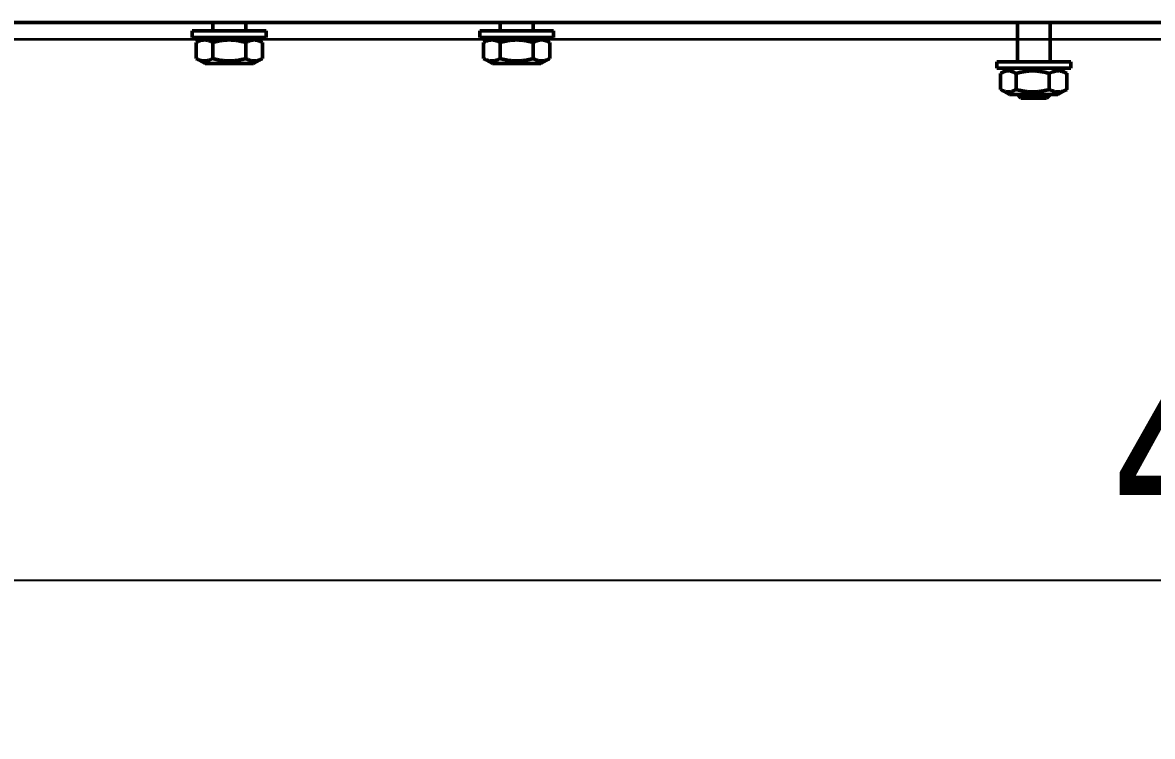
# Model space of a CAD drawing. Header units: millimetres. Extents: x -1328 to 2520, y -765 to 1782.
# Drawn here: x 476 to 613.6, y 1020.9 to 1107.9 of the extents above; entities that cross this region are included whole.
import ezdxf

# ---------------------------------------------------------------- set-up
doc = ezdxf.new("R2010")
doc.units = ezdxf.units.MM
doc.header["$LTSCALE"] = 6
for name, color, linetype, lineweight in [('Dimension (ISO)', 7, 'Continuous', 25), ('Reference (ISO)', 7, 'Continuous', 35), ('Visible (ISO)', 7, 'Continuous', 50)]:
    doc.layers.add(name, color=color, linetype=linetype, lineweight=lineweight)
doc.styles.add('Note Text (ISO)', font='tahoma.ttf')
doc.dimstyles.new('Default (ISO)', dxfattribs={"dimscale": 6, "dimtxt": 3.5, "dimasz": 2.5, "dimexe": 3.175, "dimexo": 0, "dimgap": 0.762, "dimtad": 1, "dimrnd": 1e-08, "dimzin": 0, "dimtxsty": 'Note Text (ISO)', "dimcen": 0.09, "dimdle": 10, "dimclrd": 256, "dimclre": 256, "dimclrt": 256, "dimazin": 0, "dimtfac": 1.001486, "dimtmove": 0, "dimatfit": 3, "dimfxl": 1, "dimtolj": 1, "dimtzin": 0, "dimlwd": -1, "dimlwe": -1, "dimarcsym": 0})

# ---------------------------------------------------------------- blocks, each defined once
blk = doc.blocks.new('*D16')
at = {"layer": 'Defpoints', "color": 0, "transparency": 16777216}
for p in [(401.18, 1107.94), (861.18, 1107.94), (861.18, 1040)]:
    blk.add_point(p, dxfattribs=at)
at = {"layer": 'Dimension (ISO)', "transparency": 16777216}
for p, q in [((401.18, 1107.94), (401.18, 1020.95)), ((861.18, 1107.94), (861.18, 1020.95)), ((416.18, 1040), (846.18, 1040))]:
    blk.add_line(p, q, dxfattribs=at)
for points in [[(416.18, 1042.5), (416.18, 1037.5), (401.18, 1040)], [(846.18, 1042.5), (846.18, 1037.5), (861.18, 1040)]]:
    blk.add_solid(points, dxfattribs=at)
at = {"layer": 'Dimension (ISO)', "transparency": 16777216, "insert": (608.4, 1066.43), "char_height": 21, "attachment_point": 1, "style": 'Note Text (ISO)'}
blk.add_mtext('\\A1;460', dxfattribs=at)

msp = doc.modelspace()

# ---------------------------------------------------------------- linework, layer by layer
at = {"layer": 'Reference (ISO)'}
msp.add_line((421.18, 1105.94), (841.18, 1105.94), dxfattribs=at)
at = {"layer": 'Visible (ISO)'}
for p, q in [((421.18, 1107.94), (841.18, 1107.94)), ((499.18, 1107.94), (499.18, 1106.94)), ((503.18, 1107.94), (503.18, 1106.94)), ((534.18, 1107.94), (534.18, 1106.94)), ((538.18, 1107.94), (538.18, 1106.94)), ((597.16, 1107.94), (597.16, 1103.17)), ((601.16, 1107.94), (601.16, 1103.17)), ((496.68, 1106.94), (505.68, 1106.94)), ((496.68, 1106.14), (496.68, 1106.94)), ((505.68, 1106.14), (505.68, 1106.94)), ((531.68, 1106.94), (540.68, 1106.94)), ((531.68, 1106.14), (531.68, 1106.94)), ((540.68, 1106.14), (540.68, 1106.94)), ((496.68, 1106.14), (505.68, 1106.14)), ((498.23, 1106.14), (497.14, 1105.51)), ((497.14, 1105.51), (497.14, 1103.57)), ((499.16, 1105.51), (499.16, 1103.57)), ((503.2, 1105.51), (503.2, 1103.57)), ((504.13, 1106.14), (505.22, 1105.51)), ((505.22, 1105.51), (505.22, 1103.57)), ((531.68, 1106.14), (540.68, 1106.14)), ((533.23, 1106.14), (532.14, 1105.51)), ((532.14, 1105.51), (532.14, 1103.57)), ((534.16, 1105.51), (534.16, 1103.57)), ((538.2, 1105.51), (538.2, 1103.57)), ((539.13, 1106.14), (540.22, 1105.51)), ((540.22, 1105.51), (540.22, 1103.57)), ((498.23, 1102.94), (497.14, 1103.57)), ((504.13, 1102.94), (505.22, 1103.57)), ((533.23, 1102.94), (532.14, 1103.57)), ((539.13, 1102.94), (540.22, 1103.57)), ((498.23, 1102.94), (504.13, 1102.94)), ((533.23, 1102.94), (539.13, 1102.94)), ((603.66, 1103.17), (594.66, 1103.17)), ((594.66, 1103.17), (594.66, 1102.37)), ((603.66, 1102.37), (594.66, 1102.37)), ((596.21, 1102.37), (595.2, 1101.79)), ((602.11, 1102.37), (603.12, 1101.79)), ((603.66, 1103.17), (603.66, 1102.37)), ((595.12, 1099.8), (595.12, 1101.74)), ((597.01, 1099.8), (597.01, 1101.74)), ((601.05, 1099.8), (601.05, 1101.74)), ((603.2, 1099.8), (603.2, 1101.74)), ((596.21, 1099.17), (595.2, 1099.75)), ((602.11, 1099.17), (603.12, 1099.75)), ((596.21, 1099.17), (602.11, 1099.17)), ((597.59, 1098.74), (597.16, 1099.17)), ((600.73, 1098.74), (597.59, 1098.74)), ((600.73, 1098.74), (601.16, 1099.17))]:
    msp.add_line(p, q, dxfattribs=at)
for points, weights in [([(499.16, 1105.51), (498.15, 1106.09), (497.14, 1105.51)], [1, 1.15470053838, 1]), ([(503.2, 1105.51), (501.18, 1106.09), (499.16, 1105.51)], [1, 1.15470053838, 1]), ([(505.22, 1105.51), (504.21, 1106.09), (503.2, 1105.51)], [1, 1.15470053838, 1]), ([(534.16, 1105.51), (533.15, 1106.09), (532.14, 1105.51)], [1, 1.15470053838, 1]), ([(538.2, 1105.51), (536.18, 1106.09), (534.16, 1105.51)], [1, 1.15470053838, 1]), ([(540.22, 1105.51), (539.21, 1106.09), (538.2, 1105.51)], [1, 1.15470053838, 1]), ([(497.14, 1103.57), (498.15, 1102.99), (499.16, 1103.57)], [1, 1.15470053838, 1]), ([(499.16, 1103.57), (501.18, 1102.99), (503.2, 1103.57)], [1, 1.15470053838, 1]), ([(503.2, 1103.57), (504.21, 1102.99), (505.22, 1103.57)], [1, 1.15470053838, 1]), ([(532.14, 1103.57), (533.15, 1102.99), (534.16, 1103.57)], [1, 1.15470053838, 1]), ([(534.16, 1103.57), (536.18, 1102.99), (538.2, 1103.57)], [1, 1.15470053838, 1]), ([(538.2, 1103.57), (539.21, 1102.99), (540.22, 1103.57)], [1, 1.15470053838, 1]), ([(597.01, 1101.74), (596.07, 1102.32), (595.12, 1101.74)], [1, 1.15470053838, 1]), ([(601.05, 1101.74), (599.03, 1102.32), (597.01, 1101.74)], [1, 1.15470053838, 1]), ([(603.2, 1101.74), (602.12, 1102.32), (601.05, 1101.74)], [1, 1.15470053838, 1]), ([(603.12, 1101.79), (603.16, 1101.76), (603.2, 1101.74)], [1.01093397769, 1.00567518268, 1]), ([(595.12, 1099.8), (596.07, 1099.22), (597.01, 1099.8)], [1, 1.15470053838, 1]), ([(597.01, 1099.8), (599.03, 1099.22), (601.05, 1099.8)], [1, 1.15470053838, 1]), ([(601.05, 1099.8), (602.12, 1099.22), (603.2, 1099.8)], [1, 1.15470053838, 1]), ([(603.2, 1099.8), (603.16, 1099.78), (603.12, 1099.75)], [1, 1.00567518268, 1.01093397769])]:
    msp.add_rational_spline(points, weights, degree=2, dxfattribs=at)

# ---------------------------------------------------------------- dimensions: what is measured, and where the dimension line sits
at = {"layer": 'Dimension (ISO)'}
dim = msp.add_linear_dim(base=(861.18, 1040), p1=(401.18, 1107.94), p2=(861.18, 1107.94), dimstyle='Default (ISO)', override={"dimgap": 0.762, "dimdec": 0, "dimtol": 0, "dimlim": 0, "dimtp": 0, "dimtm": 0, "dimtdec": 2, "dimtofl": 0, "dimatfit": 1}, dxfattribs=at)
dim.commit()
dim.dimension.update_dxf_attribs({"geometry": '*D16', "text_midpoint": (631.18, 1040), "dimtype": 160})

doc.saveas('drawing.dxf')
